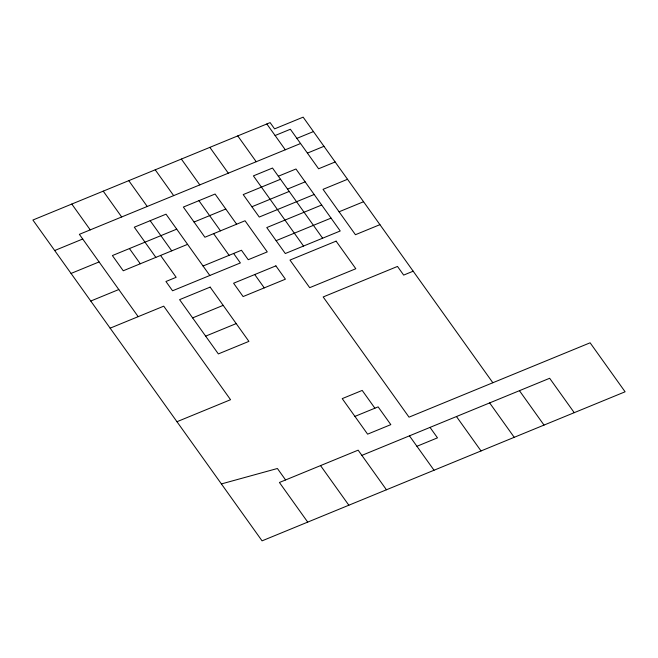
<?xml version="1.0" encoding="UTF-8"?>
<svg xmlns="http://www.w3.org/2000/svg" width="658" height="658" viewBox="0 0 658 658"><rect width="100%" height="100%" fill="white"/><g stroke="black" fill="none" stroke-linecap="round" stroke-linejoin="round"><path stroke-width="0.99" d="M275.102 135.523L290.375 129.248L318.604 168.777L335.161 161.975M296.89 138.369L313.438 131.575M300.566 143.518L79.371 234.338L138.18 316.663M54.688 250.525L82.719 239.01M307.418 153.108L323.966 146.306M278.342 176.229L295.968 168.999L340.235 230.974L285.309 253.527L266.77 227.569L321.696 205.008M280.514 179.272L243.213 194.587L259.252 217.041L314.179 194.488M176.722 229.149L112.395 255.559L123.252 270.767L187.579 244.348M194.052 222.034L225.776 209.005M71.056 273.44L99.087 261.933M287.53 189.093L305.156 181.855M251.899 206.752L289.207 191.437M347.523 179.289L323.037 189.339L355.443 234.709L379.929 224.658M90.771 301.035L118.802 289.528M203.059 266.013L241.47 250.246L248.231 259.713L267.271 251.899L245.031 220.759L204.909 237.234L183.36 207.064L215.084 194.036L236.633 224.205M339.076 211.786L363.553 201.735M276.121 240.664L331.048 218.111M110.149 328.169L163.735 306.167L230.555 399.71L176.969 421.712M192.629 317.896L223.177 305.353M205.658 336.139L236.206 323.596M413.175 271.195L403.667 275.093L397.49 266.441L323.168 296.955L409.029 417.156L590.111 342.802L625.1 391.79L262.065 540.851L32.9 220.027L270.117 122.618L274.583 128.878L303.141 117.149L492.85 382.734M354.925 416.399L378.128 406.874L390.819 424.632L367.608 434.157L342.226 398.625L362.204 390.424L374.896 408.199M361.875 455.377L549.66 378.276L574.237 412.673M416.925 446.288L437.488 437.85L430.019 427.396M221.409 483.926L277.405 468.496L285.588 479.953M519.442 390.679L544.018 425.084M489.651 402.91L514.227 437.315M266.844 123.967L285.292 149.785M456.455 416.539L481.031 450.944M322.617 238.204L272.502 168.045L253.404 175.883L303.519 246.051M237.768 135.91L256.209 161.728M209.861 147.367L228.301 173.186M409.457 435.843L434.033 470.24M181.361 159.063L199.81 184.89M254.736 274.542L264.261 287.875M198.93 200.674L220.479 230.843M233.615 253.462L240.384 262.937L172.569 290.778L165.939 281.501L176.171 277.298L160.56 255.444M213.62 233.656L229.099 255.32M386.443 489.782L358.149 450.162L279.42 482.487L307.722 522.107M155.222 169.797L173.663 195.623M209.82 275.488L166.03 214.179L134.306 227.207L155.856 257.377M128.787 180.654L147.227 206.472M150.172 220.693L171.722 250.863M320.545 465.601L348.847 505.221M103.232 191.149L121.672 216.967M129.429 248.568L140.286 263.768M71.796 204.054L90.245 229.872M210.149 287.11L179.593 299.653L218.349 353.914L248.905 341.37L210.149 287.11M275.883 265.865L233.59 283.228L243.106 296.561L285.408 279.189L275.883 265.865M336.106 241.141L289.989 260.075L309.696 287.669L355.814 268.735L336.106 241.141"/></g></svg>
